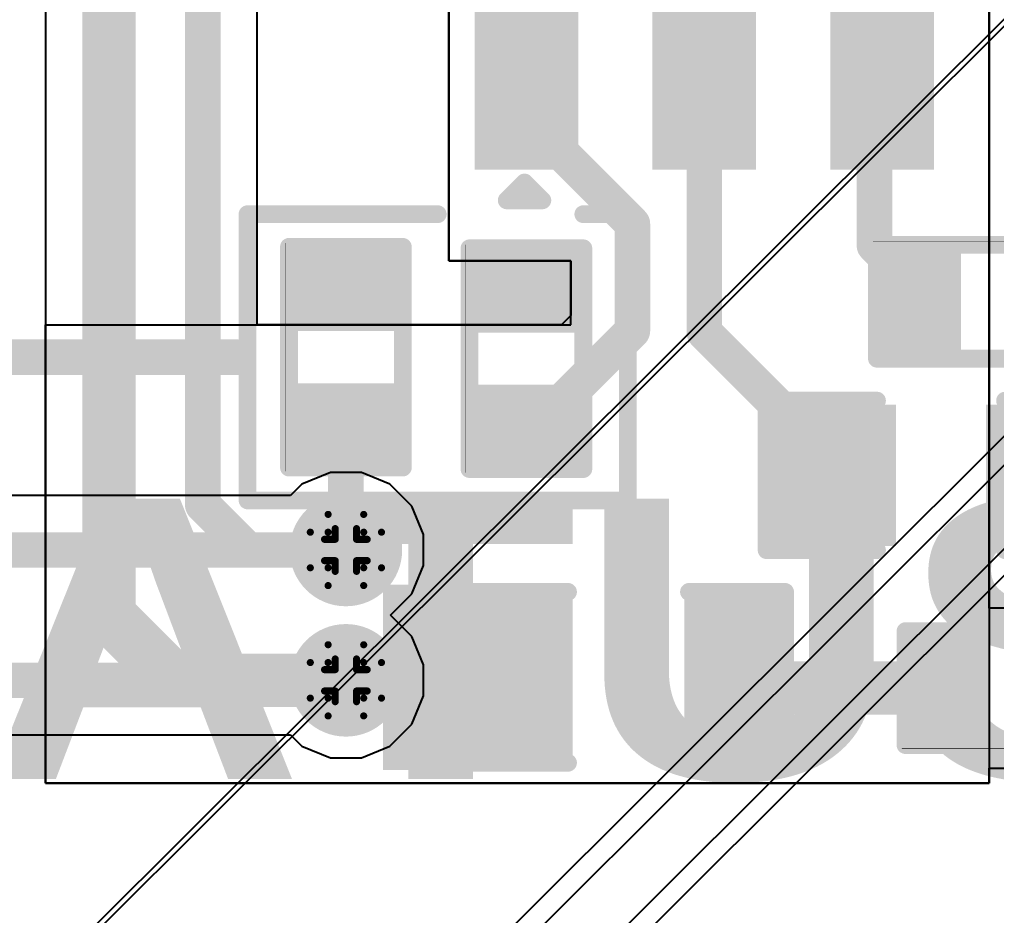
# Model space of a CAD drawing. Header units: inches. Extents: x -5 to 5258, y -4 to 5281.
# Drawn here: x 29.15 to 36.12, y 69.28 to 75.67 of the extents above; entities that cross this region are included whole.
import ezdxf

# ---------------------------------------------------------------- set-up
doc = ezdxf.new("R2010")
doc.units = ezdxf.units.IN
for name, color, linetype in [('Bottom Layer', 5, 'Continuous'), ('Bottom Solder', 6, 'Continuous'), ('Drill Drawing', 1, 'Continuous'), ('Top Layer', 1, 'Continuous'), ('Top Overlay', 2, 'Continuous'), ('Top Paste', 8, 'Continuous'), ('Top Solder', 216, 'Continuous'), ('Via Holes', 16, 'Continuous')]:
    doc.layers.add(name, color=color, linetype=linetype)
doc.styles.add('Arial Black_Bold', font='', dxfattribs={"height": 0.2})
doc.styles.get('Arial Black_Bold').set_extended_font_data('Arial Black', bold=True)

# ---------------------------------------------------------------- blocks, each defined once
blk = doc.blocks.new('8_SO_P____P___6')
at = {"layer": 'Top Layer'}
for points in [[(-3.475, 2.205), (-1.925, 2.205), (-1.925, 1.605), (-3.475, 1.605)], [(-3.475, 0.935), (-1.925, 0.935), (-1.925, 0.335), (-3.475, 0.335)], [(-3.475, -0.335), (-1.925, -0.335), (-1.925, -0.935), (-3.475, -0.935)]]:
    blk.add_hatch(color=1, dxfattribs=at).paths.add_polyline_path(points)
at = {"layer": 'Top Paste'}
for points in [[(-3.475, 2.205), (-1.925, 2.205), (-1.925, 1.605), (-3.475, 1.605)], [(-3.475, 0.935), (-1.925, 0.935), (-1.925, 0.335), (-3.475, 0.335)], [(-3.475, -0.335), (-1.925, -0.335), (-1.925, -0.935), (-3.475, -0.935)]]:
    blk.add_hatch(color=8, dxfattribs=at).paths.add_polyline_path(points)
at = {"layer": 'Top Solder'}
for points in [[(-3.545, 2.275), (-1.855, 2.275), (-1.855, 1.535), (-3.545, 1.535)], [(-3.545, 1.005), (-1.855, 1.005), (-1.855, 0.265), (-3.545, 0.265)], [(-3.545, -0.265), (-1.855, -0.265), (-1.855, -1.005), (-3.545, -1.005)]]:
    blk.add_hatch(color=216, dxfattribs=at).paths.add_polyline_path(points)
at = {"layer": 'Top Overlay'}
for points in [[(-3.7634, 2.0454, 0.127, 0.127, 0), (-3.6364, 1.9184, 0.127, 0.127, 0)], [(-3.7634, 2.0454, 0.127, 0.127, 0), (-3.7634, 1.7914, 0.127, 0.127, 0)], [(-3.6364, 1.9184, 0.127, 0.127, 0), (-3.7634, 1.7914, 0.127, 0.127, 0)]]:
    blk.add_lwpolyline(points, format="xyseb", dxfattribs=at)
for points in [[(-3.7951, 2.0454, 0.0635, 0.0635, 1), (-3.7316, 2.0454, 0.0635, 0.0635, 1)], [(-3.7951, 2.0454, 0.0635, 0.0635, 1), (-3.7316, 2.0454, 0.0635, 0.0635, 1)], [(-3.6681, 1.9184, 0.0635, 0.0635, 1), (-3.6046, 1.9184, 0.0635, 0.0635, 1)], [(-3.6681, 1.9184, 0.0635, 0.0635, 1), (-3.6046, 1.9184, 0.0635, 0.0635, 1)], [(-3.7951, 1.7914, 0.0635, 0.0635, 1), (-3.7316, 1.7914, 0.0635, 0.0635, 1)], [(-3.7951, 1.7914, 0.0635, 0.0635, 1), (-3.7316, 1.7914, 0.0635, 0.0635, 1)]]:
    blk.add_lwpolyline(points, format="xyseb", close=True, dxfattribs=at)
blk = doc.blocks.new('28_UFQFPN__4_4__9')
at = {"layer": 'Top Solder'}
for p in [(-1.7388, 1.7112), (-1.5888, -1.2888), (-1.2888, 2.2112), (-1.2888, -1.5888), (1.7112, 2.2112), (2.2112, 1.7112)]:
    blk.add_line(p, (5248.3728, 5235.4208), dxfattribs=at)
blk = doc.blocks.new('R___0402_23')
at = {"layer": 'Top Layer'}
for points in [[(-0.6985, -0.3175), (-0.6985, 0.3175), (-0.2413, 0.3175), (-0.2413, -0.3175)], [(0.2413, -0.3175), (0.2413, 0.3175), (0.6985, 0.3175), (0.6985, -0.3175)]]:
    blk.add_hatch(color=1, dxfattribs=at).paths.add_polyline_path(points)
at = {"layer": 'Top Paste'}
for points in [[(-0.6985, -0.3175), (-0.6985, 0.3175), (-0.2413, 0.3175), (-0.2413, -0.3175)], [(0.2413, -0.3175), (0.2413, 0.3175), (0.6985, 0.3175), (0.6985, -0.3175)]]:
    blk.add_hatch(color=8, dxfattribs=at).paths.add_polyline_path(points)
at = {"layer": 'Top Solder'}
for points in [[(-0.7535, -0.3725), (-0.7535, 0.3725), (-0.1863, 0.3725), (-0.1863, -0.3725)], [(0.1863, -0.3725), (0.1863, 0.3725), (0.7535, 0.3725), (0.7535, -0.3725)]]:
    blk.add_hatch(color=216, dxfattribs=at).paths.add_polyline_path(points)
at = {"layer": 'Top Overlay'}
for points in [[(-0.7874, 0.4064, 0.127, 0.127, 0), (0.7874, 0.4064, 0.127, 0.127, 0)], [(-0.7874, -0.4064, 0.127, 0.127, 0), (-0.7874, 0.4064, 0.127, 0.127, 0)], [(0.7874, -0.4064, 0.127, 0.127, 0), (0.7874, 0.4064, 0.127, 0.127, 0)], [(-0.7874, -0.4064, 0.127, 0.127, 0), (0.7874, -0.4064, 0.127, 0.127, 0)], [(-0.8128, -0.4318, 0.00323, 0.00323, 0), (0.8128, -0.4318, 0.00323, 0.00323, 0)]]:
    blk.add_lwpolyline(points, format="xyseb", dxfattribs=at)
for points in [[(-0.8191, 0.4064, 0.0635, 0.0635, 1), (-0.7556, 0.4064, 0.0635, 0.0635, 1)], [(-0.8191, 0.4064, 0.0635, 0.0635, 1), (-0.7556, 0.4064, 0.0635, 0.0635, 1)], [(0.7556, 0.4064, 0.0635, 0.0635, 1), (0.8191, 0.4064, 0.0635, 0.0635, 1)], [(0.7556, 0.4064, 0.0635, 0.0635, 1), (0.8191, 0.4064, 0.0635, 0.0635, 1)], [(-0.8191, -0.4064, 0.0635, 0.0635, 1), (-0.7556, -0.4064, 0.0635, 0.0635, 1)], [(-0.8191, -0.4064, 0.0635, 0.0635, 1), (-0.7556, -0.4064, 0.0635, 0.0635, 1)], [(0.7556, -0.4064, 0.0635, 0.0635, 1), (0.8191, -0.4064, 0.0635, 0.0635, 1)], [(0.7556, -0.4064, 0.0635, 0.0635, 1), (0.8191, -0.4064, 0.0635, 0.0635, 1)], [(-0.8136, -0.4318, 0.00161, 0.00161, 1), (-0.812, -0.4318, 0.00161, 0.00161, 1)], [(0.812, -0.4318, 0.00161, 0.00161, 1), (0.8136, -0.4318, 0.00161, 0.00161, 1)]]:
    blk.add_lwpolyline(points, format="xyseb", close=True, dxfattribs=at)
blk = doc.blocks.new('R___0402_27')
at = {"layer": 'Top Layer'}
for points in [[(-0.6985, -0.3175), (-0.6985, 0.3175), (-0.2413, 0.3175), (-0.2413, -0.3175)], [(0.2413, -0.3175), (0.2413, 0.3175), (0.6985, 0.3175), (0.6985, -0.3175)]]:
    blk.add_hatch(color=1, dxfattribs=at).paths.add_polyline_path(points)
at = {"layer": 'Top Paste'}
for points in [[(-0.6985, -0.3175), (-0.6985, 0.3175), (-0.2413, 0.3175), (-0.2413, -0.3175)], [(0.2413, -0.3175), (0.2413, 0.3175), (0.6985, 0.3175), (0.6985, -0.3175)]]:
    blk.add_hatch(color=8, dxfattribs=at).paths.add_polyline_path(points)
at = {"layer": 'Top Solder'}
for points in [[(-0.7535, -0.3725), (-0.7535, 0.3725), (-0.1863, 0.3725), (-0.1863, -0.3725)], [(0.1863, -0.3725), (0.1863, 0.3725), (0.7535, 0.3725), (0.7535, -0.3725)]]:
    blk.add_hatch(color=216, dxfattribs=at).paths.add_polyline_path(points)
at = {"layer": 'Top Overlay'}
for points in [[(0.7874, 0.4064, 0.127, 0.127, 0), (-0.7874, 0.4064, 0.127, 0.127, 0)], [(-0.7874, 0.4064, 0.127, 0.127, 0), (-0.7874, -0.4064, 0.127, 0.127, 0)], [(0.7874, 0.4064, 0.127, 0.127, 0), (0.7874, -0.4064, 0.127, 0.127, 0)], [(0.7874, -0.4064, 0.127, 0.127, 0), (-0.7874, -0.4064, 0.127, 0.127, 0)], [(0.8128, -0.4318, 0.00323, 0.00323, 0), (-0.8128, -0.4318, 0.00323, 0.00323, 0)]]:
    blk.add_lwpolyline(points, format="xyseb", dxfattribs=at)
for points in [[(-0.8191, 0.4064, 0.0635, 0.0635, 1), (-0.7556, 0.4064, 0.0635, 0.0635, 1)], [(-0.8191, 0.4064, 0.0635, 0.0635, 1), (-0.7556, 0.4064, 0.0635, 0.0635, 1)], [(0.7556, 0.4064, 0.0635, 0.0635, 1), (0.8191, 0.4064, 0.0635, 0.0635, 1)], [(0.7556, 0.4064, 0.0635, 0.0635, 1), (0.8191, 0.4064, 0.0635, 0.0635, 1)], [(-0.8191, -0.4064, 0.0635, 0.0635, 1), (-0.7556, -0.4064, 0.0635, 0.0635, 1)], [(-0.8191, -0.4064, 0.0635, 0.0635, 1), (-0.7556, -0.4064, 0.0635, 0.0635, 1)], [(0.7556, -0.4064, 0.0635, 0.0635, 1), (0.8191, -0.4064, 0.0635, 0.0635, 1)], [(0.7556, -0.4064, 0.0635, 0.0635, 1), (0.8191, -0.4064, 0.0635, 0.0635, 1)], [(-0.8136, -0.4318, 0.00161, 0.00161, 1), (-0.812, -0.4318, 0.00161, 0.00161, 1)], [(0.812, -0.4318, 0.00161, 0.00161, 1), (0.8136, -0.4318, 0.00161, 0.00161, 1)]]:
    blk.add_lwpolyline(points, format="xyseb", close=True, dxfattribs=at)
blk = doc.blocks.new('R___0402_28')
at = {"layer": 'Top Layer'}
for points in [[(-0.6985, -0.3175), (-0.6985, 0.3175), (-0.2413, 0.3175), (-0.2413, -0.3175)], [(0.2413, -0.3175), (0.2413, 0.3175), (0.6985, 0.3175), (0.6985, -0.3175)]]:
    blk.add_hatch(color=1, dxfattribs=at).paths.add_polyline_path(points)
at = {"layer": 'Top Paste'}
for points in [[(-0.6985, -0.3175), (-0.6985, 0.3175), (-0.2413, 0.3175), (-0.2413, -0.3175)], [(0.2413, -0.3175), (0.2413, 0.3175), (0.6985, 0.3175), (0.6985, -0.3175)]]:
    blk.add_hatch(color=8, dxfattribs=at).paths.add_polyline_path(points)
at = {"layer": 'Top Solder'}
for points in [[(-0.7535, -0.3725), (-0.7535, 0.3725), (-0.1863, 0.3725), (-0.1863, -0.3725)], [(0.1863, -0.3725), (0.1863, 0.3725), (0.7535, 0.3725), (0.7535, -0.3725)]]:
    blk.add_hatch(color=216, dxfattribs=at).paths.add_polyline_path(points)
at = {"layer": 'Top Overlay'}
for points in [[(0.7874, 0.4064, 0.127, 0.127, 0), (-0.7874, 0.4064, 0.127, 0.127, 0)], [(-0.7874, -0.4064, 0.127, 0.127, 0), (-0.7874, 0.4064, 0.127, 0.127, 0)], [(0.7874, -0.4064, 0.127, 0.127, 0), (0.7874, 0.4064, 0.127, 0.127, 0)], [(0.7874, -0.4064, 0.127, 0.127, 0), (-0.7874, -0.4064, 0.127, 0.127, 0)], [(0.8128, -0.4318, 0.00323, 0.00323, 0), (-0.8128, -0.4318, 0.00323, 0.00323, 0)]]:
    blk.add_lwpolyline(points, format="xyseb", dxfattribs=at)
for points in [[(-0.8191, 0.4064, 0.0635, 0.0635, 1), (-0.7556, 0.4064, 0.0635, 0.0635, 1)], [(-0.8191, 0.4064, 0.0635, 0.0635, 1), (-0.7556, 0.4064, 0.0635, 0.0635, 1)], [(0.7556, 0.4064, 0.0635, 0.0635, 1), (0.8191, 0.4064, 0.0635, 0.0635, 1)], [(0.7556, 0.4064, 0.0635, 0.0635, 1), (0.8191, 0.4064, 0.0635, 0.0635, 1)], [(-0.8192, -0.4064, 0.0635, 0.0635, 1), (-0.7557, -0.4064, 0.0635, 0.0635, 1)], [(-0.8192, -0.4064, 0.0635, 0.0635, 1), (-0.7557, -0.4064, 0.0635, 0.0635, 1)], [(0.7557, -0.4064, 0.0635, 0.0635, 1), (0.8192, -0.4064, 0.0635, 0.0635, 1)], [(0.7557, -0.4064, 0.0635, 0.0635, 1), (0.8192, -0.4064, 0.0635, 0.0635, 1)], [(-0.8136, -0.4318, 0.00161, 0.00161, 1), (-0.812, -0.4318, 0.00161, 0.00161, 1)], [(0.812, -0.4318, 0.00161, 0.00161, 1), (0.8136, -0.4318, 0.00161, 0.00161, 1)]]:
    blk.add_lwpolyline(points, format="xyseb", close=True, dxfattribs=at)
blk = doc.blocks.new('R___0402_29')
at = {"layer": 'Top Layer'}
for points in [[(-0.6985, -0.3175), (-0.6985, 0.3175), (-0.2413, 0.3175), (-0.2413, -0.3175)], [(0.2413, -0.3175), (0.2413, 0.3175), (0.6985, 0.3175), (0.6985, -0.3175)]]:
    blk.add_hatch(color=1, dxfattribs=at).paths.add_polyline_path(points)
at = {"layer": 'Top Paste'}
for points in [[(-0.6985, -0.3175), (-0.6985, 0.3175), (-0.2413, 0.3175), (-0.2413, -0.3175)], [(0.2413, -0.3175), (0.2413, 0.3175), (0.6985, 0.3175), (0.6985, -0.3175)]]:
    blk.add_hatch(color=8, dxfattribs=at).paths.add_polyline_path(points)
at = {"layer": 'Top Solder'}
for points in [[(-0.7535, -0.3725), (-0.7535, 0.3725), (-0.1863, 0.3725), (-0.1863, -0.3725)], [(0.1863, -0.3725), (0.1863, 0.3725), (0.7535, 0.3725), (0.7535, -0.3725)]]:
    blk.add_hatch(color=216, dxfattribs=at).paths.add_polyline_path(points)
at = {"layer": 'Top Overlay'}
for points in [[(0.7874, 0.4064, 0.127, 0.127, 0), (-0.7874, 0.4064, 0.127, 0.127, 0)], [(-0.7874, -0.4064, 0.127, 0.127, 0), (-0.7874, 0.4064, 0.127, 0.127, 0)], [(0.7874, -0.4064, 0.127, 0.127, 0), (0.7874, 0.4064, 0.127, 0.127, 0)], [(0.7874, -0.4064, 0.127, 0.127, 0), (-0.7874, -0.4064, 0.127, 0.127, 0)], [(0.8128, -0.4318, 0.00323, 0.00323, 0), (-0.8128, -0.4318, 0.00323, 0.00323, 0)]]:
    blk.add_lwpolyline(points, format="xyseb", dxfattribs=at)
for points in [[(-0.8191, 0.4064, 0.0635, 0.0635, 1), (-0.7556, 0.4064, 0.0635, 0.0635, 1)], [(-0.8191, 0.4064, 0.0635, 0.0635, 1), (-0.7556, 0.4064, 0.0635, 0.0635, 1)], [(0.7556, 0.4064, 0.0635, 0.0635, 1), (0.8191, 0.4064, 0.0635, 0.0635, 1)], [(0.7556, 0.4064, 0.0635, 0.0635, 1), (0.8191, 0.4064, 0.0635, 0.0635, 1)], [(-0.8191, -0.4064, 0.0635, 0.0635, 1), (-0.7556, -0.4064, 0.0635, 0.0635, 1)], [(-0.8191, -0.4064, 0.0635, 0.0635, 1), (-0.7556, -0.4064, 0.0635, 0.0635, 1)], [(0.7556, -0.4064, 0.0635, 0.0635, 1), (0.8191, -0.4064, 0.0635, 0.0635, 1)], [(0.7556, -0.4064, 0.0635, 0.0635, 1), (0.8191, -0.4064, 0.0635, 0.0635, 1)], [(-0.8136, -0.4318, 0.00161, 0.00161, 1), (-0.812, -0.4318, 0.00161, 0.00161, 1)], [(0.812, -0.4318, 0.00161, 0.00161, 1), (0.8136, -0.4318, 0.00161, 0.00161, 1)]]:
    blk.add_lwpolyline(points, format="xyseb", close=True, dxfattribs=at)
blk = doc.blocks.new('LED_0603_93')
at = {"layer": 'Top Layer'}
for points in [[(-1, 0.5), (-0.5, 0.5), (-0.5, -0.5), (-1, -0.5)], [(0.5, 0.5), (1, 0.5), (1, -0.5), (0.5, -0.5)]]:
    blk.add_hatch(color=1, dxfattribs=at).paths.add_polyline_path(points)
at = {"layer": 'Top Overlay'}
blk.add_hatch(color=2, dxfattribs=at).paths.add_polyline_path([(1.1176, -0.6604), (1.7526, -0.6604), (1.7526, 0.6604), (1.1176, 0.6604)])
at = {"layer": 'Top Paste'}
for points in [[(-1, 0.5), (-0.5, 0.5), (-0.5, -0.5), (-1, -0.5)], [(0.5, 0.5), (1, 0.5), (1, -0.5), (0.5, -0.5)]]:
    blk.add_hatch(color=8, dxfattribs=at).paths.add_polyline_path(points)
at = {"layer": 'Top Solder'}
for points in [[(-1.1016, 0.6016), (-0.3984, 0.6016), (-0.3984, -0.6016), (-1.1016, -0.6016)], [(0.3984, 0.6016), (1.1016, 0.6016), (1.1016, -0.6016), (0.3984, -0.6016)]]:
    blk.add_hatch(color=216, dxfattribs=at).paths.add_polyline_path(points)
at = {"layer": 'Top Overlay'}
for points in [[(-0.4318, 0.6096, 0.127, 0.127, 0), (-1.1176, 0.6096, 0.127, 0.127, 0)], [(-1.1176, 0.6096, 0.127, 0.127, 0), (-1.1176, -0.6096, 0.127, 0.127, 0)], [(1.1176, 0.6096, 0.127, 0.127, 0), (0.4318, 0.6096, 0.127, 0.127, 0)], [(1.1176, 0.6096, 0.127, 0.127, 0), (1.1176, -0.6096, 0.127, 0.127, 0)], [(-0.4318, -0.6096, 0.127, 0.127, 0), (-1.1176, -0.6096, 0.127, 0.127, 0)], [(1.1176, -0.6096, 0.127, 0.127, 0), (0.4318, -0.6096, 0.127, 0.127, 0)]]:
    blk.add_lwpolyline(points, format="xyseb", dxfattribs=at)
for points in [[(-1.1494, 0.6096, 0.0635, 0.0635, 1), (-1.0858, 0.6096, 0.0635, 0.0635, 1)], [(-1.1494, 0.6096, 0.0635, 0.0635, 1), (-1.0858, 0.6096, 0.0635, 0.0635, 1)], [(-0.4636, 0.6096, 0.0635, 0.0635, 1), (-0.4001, 0.6096, 0.0635, 0.0635, 1)], [(0.4001, 0.6096, 0.0635, 0.0635, 1), (0.4636, 0.6096, 0.0635, 0.0635, 1)], [(1.0858, 0.6096, 0.0635, 0.0635, 1), (1.1494, 0.6096, 0.0635, 0.0635, 1)], [(1.0858, 0.6096, 0.0635, 0.0635, 1), (1.1494, 0.6096, 0.0635, 0.0635, 1)], [(-1.1494, -0.6096, 0.0635, 0.0635, 1), (-1.0858, -0.6096, 0.0635, 0.0635, 1)], [(-1.1494, -0.6096, 0.0635, 0.0635, 1), (-1.0858, -0.6096, 0.0635, 0.0635, 1)], [(-0.4636, -0.6096, 0.0635, 0.0635, 1), (-0.4001, -0.6096, 0.0635, 0.0635, 1)], [(0.4001, -0.6096, 0.0635, 0.0635, 1), (0.4636, -0.6096, 0.0635, 0.0635, 1)], [(1.0858, -0.6096, 0.0635, 0.0635, 1), (1.1494, -0.6096, 0.0635, 0.0635, 1)], [(1.0858, -0.6096, 0.0635, 0.0635, 1), (1.1494, -0.6096, 0.0635, 0.0635, 1)]]:
    blk.add_lwpolyline(points, format="xyseb", close=True, dxfattribs=at)
blk = doc.blocks.new('C___0603_133')
at = {"layer": 'Top Layer'}
for points in [[(-0.381, 0.4445), (-0.381, -0.4445), (-1.143, -0.4445), (-1.143, 0.4445)], [(1.143, 0.4445), (1.143, -0.4445), (0.381, -0.4445), (0.381, 0.4445)]]:
    blk.add_hatch(color=1, dxfattribs=at).paths.add_polyline_path(points)
at = {"layer": 'Top Paste'}
for points in [[(-0.381, 0.4445), (-0.381, -0.4445), (-1.143, -0.4445), (-1.143, 0.4445)], [(1.143, 0.4445), (1.143, -0.4445), (0.381, -0.4445), (0.381, 0.4445)]]:
    blk.add_hatch(color=8, dxfattribs=at).paths.add_polyline_path(points)
at = {"layer": 'Top Solder'}
for points in [[(-0.321, 0.5045), (-0.321, -0.5045), (-1.203, -0.5045), (-1.203, 0.5045)], [(1.203, 0.5045), (1.203, -0.5045), (0.321, -0.5045), (0.321, 0.5045)]]:
    blk.add_hatch(color=216, dxfattribs=at).paths.add_polyline_path(points)
at = {"layer": 'Top Overlay'}
for points in [[(-0.4572, 0.5334, 0.127, 0.127, 0), (-1.2446, 0.5334, 0.127, 0.127, 0)], [(-1.2446, 0.5334, 0.127, 0.127, 0), (-1.2446, -0.5334, 0.127, 0.127, 0)], [(1.2446, 0.5334, 0.127, 0.127, 0), (0.4572, 0.5334, 0.127, 0.127, 0)], [(1.2446, 0.5334, 0.127, 0.127, 0), (1.2446, -0.5334, 0.127, 0.127, 0)], [(-0.4572, -0.5334, 0.127, 0.127, 0), (-1.2446, -0.5334, 0.127, 0.127, 0)], [(1.2446, -0.5334, 0.127, 0.127, 0), (0.4572, -0.5334, 0.127, 0.127, 0)]]:
    blk.add_lwpolyline(points, format="xyseb", dxfattribs=at)
for points in [[(-1.2764, 0.5334, 0.0635, 0.0635, 1), (-1.2128, 0.5334, 0.0635, 0.0635, 1)], [(-1.2764, 0.5334, 0.0635, 0.0635, 1), (-1.2128, 0.5334, 0.0635, 0.0635, 1)], [(-0.4889, 0.5334, 0.0635, 0.0635, 1), (-0.4254, 0.5334, 0.0635, 0.0635, 1)], [(0.4254, 0.5334, 0.0635, 0.0635, 1), (0.4889, 0.5334, 0.0635, 0.0635, 1)], [(1.2128, 0.5334, 0.0635, 0.0635, 1), (1.2764, 0.5334, 0.0635, 0.0635, 1)], [(1.2128, 0.5334, 0.0635, 0.0635, 1), (1.2764, 0.5334, 0.0635, 0.0635, 1)], [(-1.2764, -0.5334, 0.0635, 0.0635, 1), (-1.2128, -0.5334, 0.0635, 0.0635, 1)], [(-1.2764, -0.5334, 0.0635, 0.0635, 1), (-1.2128, -0.5334, 0.0635, 0.0635, 1)], [(-0.4889, -0.5334, 0.0635, 0.0635, 1), (-0.4254, -0.5334, 0.0635, 0.0635, 1)], [(0.4254, -0.5334, 0.0635, 0.0635, 1), (0.4889, -0.5334, 0.0635, 0.0635, 1)], [(1.2128, -0.5334, 0.0635, 0.0635, 1), (1.2764, -0.5334, 0.0635, 0.0635, 1)], [(1.2128, -0.5334, 0.0635, 0.0635, 1), (1.2764, -0.5334, 0.0635, 0.0635, 1)]]:
    blk.add_lwpolyline(points, format="xyseb", close=True, dxfattribs=at)

msp = doc.modelspace()

# ---------------------------------------------------------------- hatches: boundary and pattern name
at = {"layer": 'Bottom Layer'}
h = msp.add_hatch(color=5, dxfattribs=at)
edge = h.paths.add_edge_path()
edge.add_arc((31.4813, 71.8893), 0.3, 0, 360)
h = msp.add_hatch(color=5, dxfattribs=at)
edge = h.paths.add_edge_path()
edge.add_arc((31.4813, 70.9593), 0.3, 0, 360)
at = {"layer": 'Bottom Solder'}
h = msp.add_hatch(color=6, dxfattribs=at)
edge = h.paths.add_edge_path()
edge.add_arc((31.4813, 71.8893), 0.4016, 0, 360)
h = msp.add_hatch(color=6, dxfattribs=at)
edge = h.paths.add_edge_path()
edge.add_arc((31.4813, 70.9593), 0.4016, 0, 360)
at = {"layer": 'Top Layer'}
h = msp.add_hatch(color=1, dxfattribs=at)
edge = h.paths.add_edge_path()
edge.add_arc((31.4813, 71.8893), 0.3, 0, 360)
h = msp.add_hatch(color=1, dxfattribs=at)
edge = h.paths.add_edge_path()
edge.add_arc((31.4813, 70.9593), 0.3, 0, 360)
at = {"layer": 'Top Solder'}
h = msp.add_hatch(color=216, dxfattribs=at)
edge = h.paths.add_edge_path()
edge.add_arc((31.4813, 71.8893), 0.4016, 0, 360)
h = msp.add_hatch(color=216, dxfattribs=at)
edge = h.paths.add_edge_path()
edge.add_arc((31.4813, 70.9593), 0.4016, 0, 360)
at = {"layer": 'Via Holes'}
h = msp.add_hatch(color=7, dxfattribs=at)
edge = h.paths.add_edge_path()
edge.add_arc((31.4813, 71.8893), 0.15, 0, 360)
h = msp.add_hatch(color=7, dxfattribs=at)
edge = h.paths.add_edge_path()
edge.add_arc((31.4813, 70.9593), 0.15, 0, 360)

# ---------------------------------------------------------------- linework, layer by layer
at = {"layer": 'Bottom Layer'}
for p, q in [((31.3711, 72.4433), (31.1674, 72.3589)), ((31.5915, 72.4433), (31.3711, 72.4433)), ((31.7951, 72.3589), (31.5915, 72.4433)), ((31.1674, 72.3589), (31.0862, 72.2777)), ((31.9509, 72.2031), (31.7951, 72.3589)), ((31.0862, 72.2777), (18.3221, 72.2777)), ((32.0353, 71.9995), (31.9509, 72.2031)), ((32.0353, 71.7791), (32.0353, 71.9995)), ((31.9509, 71.5754), (32.0353, 71.7791)), ((31.7998, 71.4243), (31.9509, 71.5754)), ((31.9509, 71.2731), (31.7998, 71.4243)), ((32.0353, 71.0695), (31.9509, 71.2731)), ((32.0353, 70.8491), (32.0353, 71.0695)), ((31.9509, 70.6455), (32.0353, 70.8491)), ((31.7951, 70.4897), (31.9509, 70.6455)), ((18.7563, 70.5708), (31.0862, 70.5708)), ((31.0862, 70.5708), (31.1674, 70.4897)), ((31.1674, 70.4897), (31.3711, 70.4053)), ((31.5915, 70.4053), (31.7951, 70.4897)), ((31.3711, 70.4053), (31.5915, 70.4053))]:
    msp.add_line(p, q, dxfattribs=at)
for points in [[(17.9535, 71.8893, 0.254, 0.254, 0), (31.4813, 71.8893, 0.254, 0.254, 0)], [(18.5954, 70.9593, 0.254, 0.254, 0), (31.4813, 70.9593, 0.254, 0.254, 0)]]:
    msp.add_lwpolyline(points, format="xyseb", dxfattribs=at)
for points in [[(31.4178, 71.8893, 0.127, 0.127, 1), (31.5448, 71.8893, 0.127, 0.127, 1)], [(31.4178, 70.9593, 0.127, 0.127, 1), (31.5448, 70.9593, 0.127, 0.127, 1)]]:
    msp.add_lwpolyline(points, format="xyseb", close=True, dxfattribs=at)
at = {"layer": 'Drill Drawing'}
for points in [[(31.3543, 72.0163, 0.0508, 0.0508, 0), (31.3543, 72.1433, 0.0508, 0.0508, 0)], [(31.3543, 72.1433, 0.0508, 0.0508, 0), (31.6083, 72.1433, 0.0508, 0.0508, 0)], [(31.6083, 72.0163, 0.0508, 0.0508, 0), (31.6083, 72.1433, 0.0508, 0.0508, 0)], [(31.2273, 71.7623, 0.0508, 0.0508, 0), (31.2273, 72.0163, 0.0508, 0.0508, 0)], [(31.2273, 72.0163, 0.0508, 0.0508, 0), (31.3543, 72.0163, 0.0508, 0.0508, 0)], [(31.4051, 71.9655, 0.0508, 0.0508, 0), (31.4051, 72.0417, 0.0508, 0.0508, 0)], [(31.4051, 72.0417, 0.0508, 0.0508, 0), (31.5575, 72.0417, 0.0508, 0.0508, 0)], [(31.5575, 71.9655, 0.0508, 0.0508, 0), (31.5575, 72.0417, 0.0508, 0.0508, 0)], [(31.6083, 72.0163, 0.0508, 0.0508, 0), (31.7353, 72.0163, 0.0508, 0.0508, 0)], [(31.7353, 71.7623, 0.0508, 0.0508, 0), (31.7353, 72.0163, 0.0508, 0.0508, 0)], [(31.3289, 71.8131, 0.0508, 0.0508, 0), (31.3289, 71.9655, 0.0508, 0.0508, 0)], [(31.3289, 71.9655, 0.0508, 0.0508, 0), (31.4051, 71.9655, 0.0508, 0.0508, 0)], [(31.5575, 71.9655, 0.0508, 0.0508, 0), (31.6337, 71.9655, 0.0508, 0.0508, 0)], [(31.6337, 71.8131, 0.0508, 0.0508, 0), (31.6337, 71.9655, 0.0508, 0.0508, 0)], [(31.3289, 71.8131, 0.0508, 0.0508, 0), (31.4051, 71.8131, 0.0508, 0.0508, 0)], [(31.4051, 71.7369, 0.0508, 0.0508, 0), (31.4051, 71.8131, 0.0508, 0.0508, 0)], [(31.5575, 71.8131, 0.0508, 0.0508, 0), (31.6337, 71.8131, 0.0508, 0.0508, 0)], [(31.5575, 71.7369, 0.0508, 0.0508, 0), (31.5575, 71.8131, 0.0508, 0.0508, 0)], [(31.2273, 71.7623, 0.0508, 0.0508, 0), (31.3543, 71.7623, 0.0508, 0.0508, 0)], [(31.3543, 71.6353, 0.0508, 0.0508, 0), (31.3543, 71.7623, 0.0508, 0.0508, 0)], [(31.4051, 71.7369, 0.0508, 0.0508, 0), (31.5575, 71.7369, 0.0508, 0.0508, 0)], [(31.6083, 71.7623, 0.0508, 0.0508, 0), (31.7353, 71.7623, 0.0508, 0.0508, 0)], [(31.6083, 71.6353, 0.0508, 0.0508, 0), (31.6083, 71.7623, 0.0508, 0.0508, 0)], [(31.3543, 71.6353, 0.0508, 0.0508, 0), (31.6083, 71.6353, 0.0508, 0.0508, 0)], [(31.3543, 71.0863, 0.0508, 0.0508, 0), (31.3543, 71.2133, 0.0508, 0.0508, 0)], [(31.3543, 71.2133, 0.0508, 0.0508, 0), (31.6083, 71.2133, 0.0508, 0.0508, 0)], [(31.6083, 71.0863, 0.0508, 0.0508, 0), (31.6083, 71.2133, 0.0508, 0.0508, 0)], [(31.4051, 71.0355, 0.0508, 0.0508, 0), (31.4051, 71.1117, 0.0508, 0.0508, 0)], [(31.4051, 71.1117, 0.0508, 0.0508, 0), (31.5575, 71.1117, 0.0508, 0.0508, 0)], [(31.5575, 71.0355, 0.0508, 0.0508, 0), (31.5575, 71.1117, 0.0508, 0.0508, 0)], [(31.2273, 70.8323, 0.0508, 0.0508, 0), (31.2273, 71.0863, 0.0508, 0.0508, 0)], [(31.2273, 71.0863, 0.0508, 0.0508, 0), (31.3543, 71.0863, 0.0508, 0.0508, 0)], [(31.3289, 70.8831, 0.0508, 0.0508, 0), (31.3289, 71.0355, 0.0508, 0.0508, 0)], [(31.3289, 71.0355, 0.0508, 0.0508, 0), (31.4051, 71.0355, 0.0508, 0.0508, 0)], [(31.5575, 71.0355, 0.0508, 0.0508, 0), (31.6337, 71.0355, 0.0508, 0.0508, 0)], [(31.6083, 71.0863, 0.0508, 0.0508, 0), (31.7353, 71.0863, 0.0508, 0.0508, 0)], [(31.6337, 70.8831, 0.0508, 0.0508, 0), (31.6337, 71.0355, 0.0508, 0.0508, 0)], [(31.7353, 70.8323, 0.0508, 0.0508, 0), (31.7353, 71.0863, 0.0508, 0.0508, 0)], [(31.2273, 70.8323, 0.0508, 0.0508, 0), (31.3543, 70.8323, 0.0508, 0.0508, 0)], [(31.3289, 70.8831, 0.0508, 0.0508, 0), (31.4051, 70.8831, 0.0508, 0.0508, 0)], [(31.3543, 70.7053, 0.0508, 0.0508, 0), (31.3543, 70.8323, 0.0508, 0.0508, 0)], [(31.4051, 70.8069, 0.0508, 0.0508, 0), (31.4051, 70.8831, 0.0508, 0.0508, 0)], [(31.5575, 70.8831, 0.0508, 0.0508, 0), (31.6337, 70.8831, 0.0508, 0.0508, 0)], [(31.5575, 70.8069, 0.0508, 0.0508, 0), (31.5575, 70.8831, 0.0508, 0.0508, 0)], [(31.6083, 70.8323, 0.0508, 0.0508, 0), (31.7353, 70.8323, 0.0508, 0.0508, 0)], [(31.6083, 70.7053, 0.0508, 0.0508, 0), (31.6083, 70.8323, 0.0508, 0.0508, 0)], [(31.4051, 70.8069, 0.0508, 0.0508, 0), (31.5575, 70.8069, 0.0508, 0.0508, 0)], [(31.3543, 70.7053, 0.0508, 0.0508, 0), (31.6083, 70.7053, 0.0508, 0.0508, 0)]]:
    msp.add_lwpolyline(points, format="xyseb", dxfattribs=at)
for points in [[(31.3416, 72.1433, 0.0254, 0.0254, 1), (31.367, 72.1433, 0.0254, 0.0254, 1)], [(31.3416, 72.1433, 0.0254, 0.0254, 1), (31.367, 72.1433, 0.0254, 0.0254, 1)], [(31.5956, 72.1433, 0.0254, 0.0254, 1), (31.621, 72.1433, 0.0254, 0.0254, 1)], [(31.5956, 72.1433, 0.0254, 0.0254, 1), (31.621, 72.1433, 0.0254, 0.0254, 1)], [(31.2146, 72.0163, 0.0254, 0.0254, 1), (31.24, 72.0163, 0.0254, 0.0254, 1)], [(31.2146, 72.0163, 0.0254, 0.0254, 1), (31.24, 72.0163, 0.0254, 0.0254, 1)], [(31.3416, 72.0163, 0.0254, 0.0254, 1), (31.367, 72.0163, 0.0254, 0.0254, 1)], [(31.3416, 72.0163, 0.0254, 0.0254, 1), (31.367, 72.0163, 0.0254, 0.0254, 1)], [(31.3924, 72.0417, 0.0254, 0.0254, 1), (31.4178, 72.0417, 0.0254, 0.0254, 1)], [(31.3924, 72.0417, 0.0254, 0.0254, 1), (31.4178, 72.0417, 0.0254, 0.0254, 1)], [(31.5448, 72.0417, 0.0254, 0.0254, 1), (31.5702, 72.0417, 0.0254, 0.0254, 1)], [(31.5448, 72.0417, 0.0254, 0.0254, 1), (31.5702, 72.0417, 0.0254, 0.0254, 1)], [(31.5956, 72.0163, 0.0254, 0.0254, 1), (31.621, 72.0163, 0.0254, 0.0254, 1)], [(31.5956, 72.0163, 0.0254, 0.0254, 1), (31.621, 72.0163, 0.0254, 0.0254, 1)], [(31.7226, 72.0163, 0.0254, 0.0254, 1), (31.748, 72.0163, 0.0254, 0.0254, 1)], [(31.7226, 72.0163, 0.0254, 0.0254, 1), (31.748, 72.0163, 0.0254, 0.0254, 1)], [(31.3162, 71.9655, 0.0254, 0.0254, 1), (31.3416, 71.9655, 0.0254, 0.0254, 1)], [(31.3162, 71.9655, 0.0254, 0.0254, 1), (31.3416, 71.9655, 0.0254, 0.0254, 1)], [(31.3924, 71.9655, 0.0254, 0.0254, 1), (31.4178, 71.9655, 0.0254, 0.0254, 1)], [(31.3924, 71.9655, 0.0254, 0.0254, 1), (31.4178, 71.9655, 0.0254, 0.0254, 1)], [(31.5448, 71.9655, 0.0254, 0.0254, 1), (31.5702, 71.9655, 0.0254, 0.0254, 1)], [(31.5448, 71.9655, 0.0254, 0.0254, 1), (31.5702, 71.9655, 0.0254, 0.0254, 1)], [(31.621, 71.9655, 0.0254, 0.0254, 1), (31.6464, 71.9655, 0.0254, 0.0254, 1)], [(31.621, 71.9655, 0.0254, 0.0254, 1), (31.6464, 71.9655, 0.0254, 0.0254, 1)], [(31.3162, 71.8131, 0.0254, 0.0254, 1), (31.3416, 71.8131, 0.0254, 0.0254, 1)], [(31.3162, 71.8131, 0.0254, 0.0254, 1), (31.3416, 71.8131, 0.0254, 0.0254, 1)], [(31.3924, 71.8131, 0.0254, 0.0254, 1), (31.4178, 71.8131, 0.0254, 0.0254, 1)], [(31.3924, 71.8131, 0.0254, 0.0254, 1), (31.4178, 71.8131, 0.0254, 0.0254, 1)], [(31.5448, 71.8131, 0.0254, 0.0254, 1), (31.5702, 71.8131, 0.0254, 0.0254, 1)], [(31.5448, 71.8131, 0.0254, 0.0254, 1), (31.5702, 71.8131, 0.0254, 0.0254, 1)], [(31.621, 71.8131, 0.0254, 0.0254, 1), (31.6464, 71.8131, 0.0254, 0.0254, 1)], [(31.621, 71.8131, 0.0254, 0.0254, 1), (31.6464, 71.8131, 0.0254, 0.0254, 1)], [(31.2146, 71.7623, 0.0254, 0.0254, 1), (31.24, 71.7623, 0.0254, 0.0254, 1)], [(31.2146, 71.7623, 0.0254, 0.0254, 1), (31.24, 71.7623, 0.0254, 0.0254, 1)], [(31.3416, 71.7623, 0.0254, 0.0254, 1), (31.367, 71.7623, 0.0254, 0.0254, 1)], [(31.3416, 71.7623, 0.0254, 0.0254, 1), (31.367, 71.7623, 0.0254, 0.0254, 1)], [(31.3924, 71.7369, 0.0254, 0.0254, 1), (31.4178, 71.7369, 0.0254, 0.0254, 1)], [(31.3924, 71.7369, 0.0254, 0.0254, 1), (31.4178, 71.7369, 0.0254, 0.0254, 1)], [(31.5448, 71.7369, 0.0254, 0.0254, 1), (31.5702, 71.7369, 0.0254, 0.0254, 1)], [(31.5448, 71.7369, 0.0254, 0.0254, 1), (31.5702, 71.7369, 0.0254, 0.0254, 1)], [(31.5956, 71.7623, 0.0254, 0.0254, 1), (31.621, 71.7623, 0.0254, 0.0254, 1)], [(31.5956, 71.7623, 0.0254, 0.0254, 1), (31.621, 71.7623, 0.0254, 0.0254, 1)], [(31.7226, 71.7623, 0.0254, 0.0254, 1), (31.748, 71.7623, 0.0254, 0.0254, 1)], [(31.7226, 71.7623, 0.0254, 0.0254, 1), (31.748, 71.7623, 0.0254, 0.0254, 1)], [(31.3416, 71.6353, 0.0254, 0.0254, 1), (31.367, 71.6353, 0.0254, 0.0254, 1)], [(31.3416, 71.6353, 0.0254, 0.0254, 1), (31.367, 71.6353, 0.0254, 0.0254, 1)], [(31.5956, 71.6353, 0.0254, 0.0254, 1), (31.621, 71.6353, 0.0254, 0.0254, 1)], [(31.5956, 71.6353, 0.0254, 0.0254, 1), (31.621, 71.6353, 0.0254, 0.0254, 1)], [(31.3416, 71.2133, 0.0254, 0.0254, 1), (31.367, 71.2133, 0.0254, 0.0254, 1)], [(31.3416, 71.2133, 0.0254, 0.0254, 1), (31.367, 71.2133, 0.0254, 0.0254, 1)], [(31.5956, 71.2133, 0.0254, 0.0254, 1), (31.621, 71.2133, 0.0254, 0.0254, 1)], [(31.5956, 71.2133, 0.0254, 0.0254, 1), (31.621, 71.2133, 0.0254, 0.0254, 1)], [(31.3924, 71.1117, 0.0254, 0.0254, 1), (31.4178, 71.1117, 0.0254, 0.0254, 1)], [(31.3924, 71.1117, 0.0254, 0.0254, 1), (31.4178, 71.1117, 0.0254, 0.0254, 1)], [(31.5448, 71.1117, 0.0254, 0.0254, 1), (31.5702, 71.1117, 0.0254, 0.0254, 1)], [(31.5448, 71.1117, 0.0254, 0.0254, 1), (31.5702, 71.1117, 0.0254, 0.0254, 1)], [(31.2146, 71.0863, 0.0254, 0.0254, 1), (31.24, 71.0863, 0.0254, 0.0254, 1)], [(31.2146, 71.0863, 0.0254, 0.0254, 1), (31.24, 71.0863, 0.0254, 0.0254, 1)], [(31.3162, 71.0355, 0.0254, 0.0254, 1), (31.3416, 71.0355, 0.0254, 0.0254, 1)], [(31.3162, 71.0355, 0.0254, 0.0254, 1), (31.3416, 71.0355, 0.0254, 0.0254, 1)], [(31.3416, 71.0863, 0.0254, 0.0254, 1), (31.367, 71.0863, 0.0254, 0.0254, 1)], [(31.3416, 71.0863, 0.0254, 0.0254, 1), (31.367, 71.0863, 0.0254, 0.0254, 1)], [(31.3924, 71.0355, 0.0254, 0.0254, 1), (31.4178, 71.0355, 0.0254, 0.0254, 1)], [(31.3924, 71.0355, 0.0254, 0.0254, 1), (31.4178, 71.0355, 0.0254, 0.0254, 1)], [(31.5448, 71.0355, 0.0254, 0.0254, 1), (31.5702, 71.0355, 0.0254, 0.0254, 1)], [(31.5448, 71.0355, 0.0254, 0.0254, 1), (31.5702, 71.0355, 0.0254, 0.0254, 1)], [(31.5956, 71.0863, 0.0254, 0.0254, 1), (31.621, 71.0863, 0.0254, 0.0254, 1)], [(31.5956, 71.0863, 0.0254, 0.0254, 1), (31.621, 71.0863, 0.0254, 0.0254, 1)], [(31.621, 71.0355, 0.0254, 0.0254, 1), (31.6464, 71.0355, 0.0254, 0.0254, 1)], [(31.621, 71.0355, 0.0254, 0.0254, 1), (31.6464, 71.0355, 0.0254, 0.0254, 1)], [(31.7226, 71.0863, 0.0254, 0.0254, 1), (31.748, 71.0863, 0.0254, 0.0254, 1)], [(31.7226, 71.0863, 0.0254, 0.0254, 1), (31.748, 71.0863, 0.0254, 0.0254, 1)], [(31.2146, 70.8323, 0.0254, 0.0254, 1), (31.24, 70.8323, 0.0254, 0.0254, 1)], [(31.2146, 70.8323, 0.0254, 0.0254, 1), (31.24, 70.8323, 0.0254, 0.0254, 1)], [(31.3162, 70.8831, 0.0254, 0.0254, 1), (31.3416, 70.8831, 0.0254, 0.0254, 1)], [(31.3162, 70.8831, 0.0254, 0.0254, 1), (31.3416, 70.8831, 0.0254, 0.0254, 1)], [(31.3416, 70.8323, 0.0254, 0.0254, 1), (31.367, 70.8323, 0.0254, 0.0254, 1)], [(31.3416, 70.8323, 0.0254, 0.0254, 1), (31.367, 70.8323, 0.0254, 0.0254, 1)], [(31.3924, 70.8831, 0.0254, 0.0254, 1), (31.4178, 70.8831, 0.0254, 0.0254, 1)], [(31.3924, 70.8831, 0.0254, 0.0254, 1), (31.4178, 70.8831, 0.0254, 0.0254, 1)], [(31.5448, 70.8831, 0.0254, 0.0254, 1), (31.5702, 70.8831, 0.0254, 0.0254, 1)], [(31.5448, 70.8831, 0.0254, 0.0254, 1), (31.5702, 70.8831, 0.0254, 0.0254, 1)], [(31.5956, 70.8323, 0.0254, 0.0254, 1), (31.621, 70.8323, 0.0254, 0.0254, 1)], [(31.5956, 70.8323, 0.0254, 0.0254, 1), (31.621, 70.8323, 0.0254, 0.0254, 1)], [(31.621, 70.8831, 0.0254, 0.0254, 1), (31.6464, 70.8831, 0.0254, 0.0254, 1)], [(31.621, 70.8831, 0.0254, 0.0254, 1), (31.6464, 70.8831, 0.0254, 0.0254, 1)], [(31.7226, 70.8323, 0.0254, 0.0254, 1), (31.748, 70.8323, 0.0254, 0.0254, 1)], [(31.7226, 70.8323, 0.0254, 0.0254, 1), (31.748, 70.8323, 0.0254, 0.0254, 1)], [(31.3924, 70.8069, 0.0254, 0.0254, 1), (31.4178, 70.8069, 0.0254, 0.0254, 1)], [(31.3924, 70.8069, 0.0254, 0.0254, 1), (31.4178, 70.8069, 0.0254, 0.0254, 1)], [(31.5448, 70.8069, 0.0254, 0.0254, 1), (31.5702, 70.8069, 0.0254, 0.0254, 1)], [(31.5448, 70.8069, 0.0254, 0.0254, 1), (31.5702, 70.8069, 0.0254, 0.0254, 1)], [(31.3416, 70.7053, 0.0254, 0.0254, 1), (31.367, 70.7053, 0.0254, 0.0254, 1)], [(31.3416, 70.7053, 0.0254, 0.0254, 1), (31.367, 70.7053, 0.0254, 0.0254, 1)], [(31.5956, 70.7053, 0.0254, 0.0254, 1), (31.621, 70.7053, 0.0254, 0.0254, 1)], [(31.5956, 70.7053, 0.0254, 0.0254, 1), (31.621, 70.7053, 0.0254, 0.0254, 1)]]:
    msp.add_lwpolyline(points, format="xyseb", close=True, dxfattribs=at)
at = {"layer": 'Top Layer'}
for p, q in [((29.3366, 79.5548), (29.3366, 71.4242)), ((30.8481, 73.4956), (30.8481, 79.5548)), ((32.2157, 73.9528), (32.2157, 76.4767)), ((32.2157, 76.4767), (32.2157, 74.4187)), ((36.0719, 76.4767), (36.0719, 70.2266)), ((36.0719, 74.2322), (36.0719, 76.4767)), ((32.2157, 74.4187), (32.2157, 73.9528)), ((36.0719, 73.0892), (36.0719, 74.2322)), ((36.0719, 74.2322), (36.0719, 74.2322)), ((33.0872, 73.9528), (32.2157, 73.9528)), ((32.2157, 73.9528), (33.0872, 73.9528)), ((33.0872, 73.4956), (33.0872, 73.9528)), ((33.0872, 73.9528), (33.0872, 73.5626)), ((33.0872, 73.5626), (33.0203, 73.4956)), ((29.3366, 70.2266), (29.3366, 73.4956)), ((29.3366, 73.4956), (33.0872, 73.4956)), ((33.0203, 73.4956), (30.8481, 73.4956)), ((36.0719, 71.4753), (36.0719, 73.0892)), ((36.0719, 73.0892), (36.0719, 73.0892)), ((29.3366, 71.4242), (29.3366, 70.2266)), ((37.2155, 71.4753), (36.0719, 71.4753)), ((36.0719, 70.2266), (36.0719, 70.3323)), ((36.0719, 70.3323), (36.2797, 70.3323)), ((36.0719, 70.2266), (29.3366, 70.2266)), ((29.3366, 70.2266), (36.0719, 70.2266))]:
    msp.add_line(p, q, dxfattribs=at)
for points in [[(29.7898, 71.4242, 0.381, 0.381, 0), (29.7898, 81.8667, 0.381, 0.381, 0)], [(30.4596, 72.2118, 0.254, 0.254, 0), (30.4596, 80.5157, 0.254, 0.254, 0)], [(32.7697, 74.9728, 0.254, 0.254, 0), (32.7697, 75.4478, 0.254, 0.254, 0)], [(34.0397, 73.4431, 0.254, 0.254, 0), (34.0397, 75.4477, 0.254, 0.254, 0)], [(35.2539, 75.3919, 0.254, 0.254, 0), (35.3097, 75.4477, 0.254, 0.254, 0)], [(35.2539, 74.0632, 0.254, 0.254, 0), (35.2539, 75.3919, 0.254, 0.254, 0)], [(32.7697, 74.9728, 0.254, 0.254, 0), (33.5262, 74.2163, 0.254, 0.254, 0)], [(33.5262, 74.2163, 0.254, 0.254, 0), (33.5262, 73.4522, 0.254, 0.254, 0)], [(35.2539, 74.0632, 0.254, 0.254, 0), (35.4659, 73.8512, 0.254, 0.254, 0)], [(35.4659, 73.8512, 0.254, 0.254, 0), (35.4877, 73.8512, 0.254, 0.254, 0)], [(35.4877, 73.8512, 0.254, 0.254, 0), (35.5893, 73.7496, 0.254, 0.254, 0)], [(35.5893, 73.6607, 0.254, 0.254, 0), (35.5893, 73.7496, 0.254, 0.254, 0)], [(32.8586, 72.7845, 0.254, 0.254, 0), (33.5262, 73.4522, 0.254, 0.254, 0)], [(34.0397, 73.4431, 0.254, 0.254, 0), (34.7132, 72.7696, 0.254, 0.254, 0)], [(31.4813, 71.8893, 0.254, 0.254, 0), (31.4813, 72.7695, 0.254, 0.254, 0)], [(32.7697, 72.7845, 0.254, 0.254, 0), (32.8586, 72.7845, 0.254, 0.254, 0)], [(34.7132, 72.5659, 0.254, 0.254, 0), (34.7132, 72.7696, 0.254, 0.254, 0)], [(34.7132, 72.5659, 0.254, 0.254, 0), (34.84, 72.4391, 0.254, 0.254, 0)], [(30.4596, 72.2118, 0.254, 0.254, 0), (30.7822, 71.8893, 0.254, 0.254, 0)], [(30.7822, 71.8893, 0.254, 0.254, 0), (31.4813, 71.8893, 0.254, 0.254, 0)], [(31.4813, 71.8893, 0.254, 0.254, 0), (31.4813, 71.8893, 0.254, 0.254, 0)], [(29.7898, 71.4242, 0.381, 0.381, 0), (30.2546, 70.9593, 0.381, 0.381, 0)], [(30.2546, 70.9593, 0.381, 0.381, 0), (31.4813, 70.9593, 0.381, 0.381, 0)], [(31.4813, 70.9593, 0.381, 0.381, 0), (32.7697, 70.9593, 0.381, 0.381, 0)], [(32.7258, 71.0033, 0.254, 0.254, 0), (32.7485, 70.9806, 0.254, 0.254, 0)], [(34.2485, 70.964, 0.381, 0.381, 0), (34.2485, 70.9806, 0.381, 0.381, 0)], [(34.2485, 70.964, 0.381, 0.381, 0), (34.308, 70.9045, 0.381, 0.381, 0)], [(34.308, 70.9045, 0.381, 0.381, 0), (35.7931, 70.9045, 0.381, 0.381, 0)]]:
    msp.add_lwpolyline(points, format="xyseb", dxfattribs=at)
for points in [[(32.7062, 75.4478, 0.127, 0.127, 1), (32.8332, 75.4478, 0.127, 0.127, 1)], [(33.9762, 75.4477, 0.127, 0.127, 1), (34.1032, 75.4477, 0.127, 0.127, 1)], [(35.2462, 75.4477, 0.127, 0.127, 1), (35.3732, 75.4477, 0.127, 0.127, 1)], [(35.1904, 75.3919, 0.127, 0.127, 1), (35.3174, 75.3919, 0.127, 0.127, 1)], [(35.1904, 75.3919, 0.127, 0.127, 1), (35.3174, 75.3919, 0.127, 0.127, 1)], [(32.7062, 74.9728, 0.127, 0.127, 1), (32.8332, 74.9728, 0.127, 0.127, 1)], [(32.7062, 74.9728, 0.127, 0.127, 1), (32.8332, 74.9728, 0.127, 0.127, 1)], [(33.4627, 74.2163, 0.127, 0.127, 1), (33.5897, 74.2163, 0.127, 0.127, 1)], [(33.4627, 74.2163, 0.127, 0.127, 1), (33.5897, 74.2163, 0.127, 0.127, 1)], [(35.1904, 74.0632, 0.127, 0.127, 1), (35.3174, 74.0632, 0.127, 0.127, 1)], [(35.1904, 74.0632, 0.127, 0.127, 1), (35.3174, 74.0632, 0.127, 0.127, 1)], [(35.4024, 73.8512, 0.127, 0.127, 1), (35.5294, 73.8512, 0.127, 0.127, 1)], [(35.4024, 73.8512, 0.127, 0.127, 1), (35.5294, 73.8512, 0.127, 0.127, 1)], [(35.4242, 73.8512, 0.127, 0.127, 1), (35.5512, 73.8512, 0.127, 0.127, 1)], [(35.4242, 73.8512, 0.127, 0.127, 1), (35.5512, 73.8512, 0.127, 0.127, 1)], [(35.5258, 73.7496, 0.127, 0.127, 1), (35.6528, 73.7496, 0.127, 0.127, 1)], [(35.5258, 73.7496, 0.127, 0.127, 1), (35.6528, 73.7496, 0.127, 0.127, 1)], [(35.5258, 73.6607, 0.127, 0.127, 1), (35.6528, 73.6607, 0.127, 0.127, 1)], [(33.4627, 73.4522, 0.127, 0.127, 1), (33.5897, 73.4522, 0.127, 0.127, 1)], [(33.4627, 73.4522, 0.127, 0.127, 1), (33.5897, 73.4522, 0.127, 0.127, 1)], [(33.9762, 73.4431, 0.127, 0.127, 1), (34.1032, 73.4431, 0.127, 0.127, 1)], [(33.9762, 73.4431, 0.127, 0.127, 1), (34.1032, 73.4431, 0.127, 0.127, 1)], [(31.4178, 72.7695, 0.127, 0.127, 1), (31.5448, 72.7695, 0.127, 0.127, 1)], [(32.7062, 72.7845, 0.127, 0.127, 1), (32.8332, 72.7845, 0.127, 0.127, 1)], [(32.7951, 72.7845, 0.127, 0.127, 1), (32.9221, 72.7845, 0.127, 0.127, 1)], [(32.7951, 72.7845, 0.127, 0.127, 1), (32.9221, 72.7845, 0.127, 0.127, 1)], [(34.6497, 72.7696, 0.127, 0.127, 1), (34.7767, 72.7696, 0.127, 0.127, 1)], [(34.6497, 72.7696, 0.127, 0.127, 1), (34.7767, 72.7696, 0.127, 0.127, 1)], [(34.6497, 72.5659, 0.127, 0.127, 1), (34.7767, 72.5659, 0.127, 0.127, 1)], [(34.6497, 72.5659, 0.127, 0.127, 1), (34.7767, 72.5659, 0.127, 0.127, 1)], [(34.7765, 72.4391, 0.127, 0.127, 1), (34.9035, 72.4391, 0.127, 0.127, 1)], [(30.3961, 72.2118, 0.127, 0.127, 1), (30.5231, 72.2118, 0.127, 0.127, 1)], [(30.3961, 72.2118, 0.127, 0.127, 1), (30.5231, 72.2118, 0.127, 0.127, 1)], [(30.7187, 71.8893, 0.127, 0.127, 1), (30.8457, 71.8893, 0.127, 0.127, 1)], [(30.7187, 71.8893, 0.127, 0.127, 1), (30.8457, 71.8893, 0.127, 0.127, 1)], [(31.4178, 71.8893, 0.127, 0.127, 1), (31.5448, 71.8893, 0.127, 0.127, 1)], [(31.4178, 71.8893, 0.127, 0.127, 1), (31.5448, 71.8893, 0.127, 0.127, 1)], [(31.4178, 71.8893, 0.127, 0.127, 1), (31.5448, 71.8893, 0.127, 0.127, 1)], [(31.4178, 71.8893, 0.127, 0.127, 1), (31.5448, 71.8893, 0.127, 0.127, 1)], [(29.6945, 71.4242, 0.1905, 0.1905, 1), (29.885, 71.4242, 0.1905, 0.1905, 1)], [(29.6945, 71.4242, 0.1905, 0.1905, 1), (29.885, 71.4242, 0.1905, 0.1905, 1)], [(30.1594, 70.9593, 0.1905, 0.1905, 1), (30.3499, 70.9593, 0.1905, 0.1905, 1)], [(30.1594, 70.9593, 0.1905, 0.1905, 1), (30.3499, 70.9593, 0.1905, 0.1905, 1)], [(31.386, 70.9593, 0.1905, 0.1905, 1), (31.5765, 70.9593, 0.1905, 0.1905, 1)], [(31.386, 70.9593, 0.1905, 0.1905, 1), (31.5765, 70.9593, 0.1905, 0.1905, 1)], [(32.6745, 70.9593, 0.1905, 0.1905, 1), (32.865, 70.9593, 0.1905, 0.1905, 1)], [(32.6623, 71.0033, 0.127, 0.127, 1), (32.7893, 71.0033, 0.127, 0.127, 1)], [(34.1532, 70.9806, 0.1905, 0.1905, 1), (34.3437, 70.9806, 0.1905, 0.1905, 1)], [(34.1532, 70.964, 0.1905, 0.1905, 1), (34.3437, 70.964, 0.1905, 0.1905, 1)], [(34.1532, 70.964, 0.1905, 0.1905, 1), (34.3437, 70.964, 0.1905, 0.1905, 1)], [(32.685, 70.9806, 0.127, 0.127, 1), (32.812, 70.9806, 0.127, 0.127, 1)], [(34.2127, 70.9045, 0.1905, 0.1905, 1), (34.4032, 70.9045, 0.1905, 0.1905, 1)], [(34.2127, 70.9045, 0.1905, 0.1905, 1), (34.4032, 70.9045, 0.1905, 0.1905, 1)], [(35.6979, 70.9045, 0.1905, 0.1905, 1), (35.8884, 70.9045, 0.1905, 0.1905, 1)]]:
    msp.add_lwpolyline(points, format="xyseb", close=True, dxfattribs=at)
at = {"layer": 'Top Overlay'}
for points in [[(30.7793, 72.243, 0.127, 0.127, 0), (30.7793, 74.2854, 0.127, 0.127, 0)], [(30.7793, 74.2854, 0.127, 0.127, 0), (32.1365, 74.2854, 0.127, 0.127, 0)], [(33.1761, 74.2854, 0.127, 0.127, 0), (33.4937, 74.2854, 0.127, 0.127, 0)], [(33.4937, 72.243, 0.127, 0.127, 0), (33.4937, 74.2854, 0.127, 0.127, 0)], [(27.0716, 73.2646, 0.254, 0.254, 0), (30.7072, 73.2646, 0.254, 0.254, 0)], [(30.7793, 72.243, 0.127, 0.127, 0), (33.4937, 72.243, 0.127, 0.127, 0)]]:
    msp.add_lwpolyline(points, format="xyseb", dxfattribs=at)
for points in [[(30.7476, 74.2854, 0.0635, 0.0635, 1), (30.8111, 74.2854, 0.0635, 0.0635, 1)], [(30.7476, 74.2854, 0.0635, 0.0635, 1), (30.8111, 74.2854, 0.0635, 0.0635, 1)], [(32.1047, 74.2854, 0.0635, 0.0635, 1), (32.1682, 74.2854, 0.0635, 0.0635, 1)], [(33.1443, 74.2854, 0.0635, 0.0635, 1), (33.2078, 74.2854, 0.0635, 0.0635, 1)], [(33.4619, 74.2854, 0.0635, 0.0635, 1), (33.5254, 74.2854, 0.0635, 0.0635, 1)], [(33.4619, 74.2854, 0.0635, 0.0635, 1), (33.5254, 74.2854, 0.0635, 0.0635, 1)], [(30.6437, 73.2646, 0.127, 0.127, 1), (30.7707, 73.2646, 0.127, 0.127, 1)], [(30.7476, 72.243, 0.0635, 0.0635, 1), (30.8111, 72.243, 0.0635, 0.0635, 1)], [(30.7476, 72.243, 0.0635, 0.0635, 1), (30.8111, 72.243, 0.0635, 0.0635, 1)], [(33.4619, 72.243, 0.0635, 0.0635, 1), (33.5254, 72.243, 0.0635, 0.0635, 1)], [(33.4619, 72.243, 0.0635, 0.0635, 1), (33.5254, 72.243, 0.0635, 0.0635, 1)]]:
    msp.add_lwpolyline(points, format="xyseb", close=True, dxfattribs=at)

# ---------------------------------------------------------------- block references
for name, p in [('28_UFQFPN__4_4__9', (9.381, 45.4677)), ('R___0402_23', (36.263, 70.9038))]:
    msp.add_blockref(name, p)
for name, p, rotation in [('8_SO_P____P___6', (34.6747, 78.1477), 90), ('R___0402_27', (36.0592, 73.6607), 180), ('R___0402_29', (31.4813, 73.2648), 270), ('R___0402_28', (32.7697, 73.2544), 270), ('C___0603_133', (35.7292, 72.4215), 180), ('LED_0603_93', (33.4985, 70.9806), 180)]:
    msp.add_blockref(name, p, dxfattribs=dict(rotation=rotation))

# ---------------------------------------------------------------- texts
at = {"layer": 'Top Overlay', "style": 'Arial Black_Bold'}
msp.add_text('STATUS', height=2, rotation=360, dxfattribs=at).set_placement((24.785, 70.2558))

doc.saveas('drawing.dxf')
